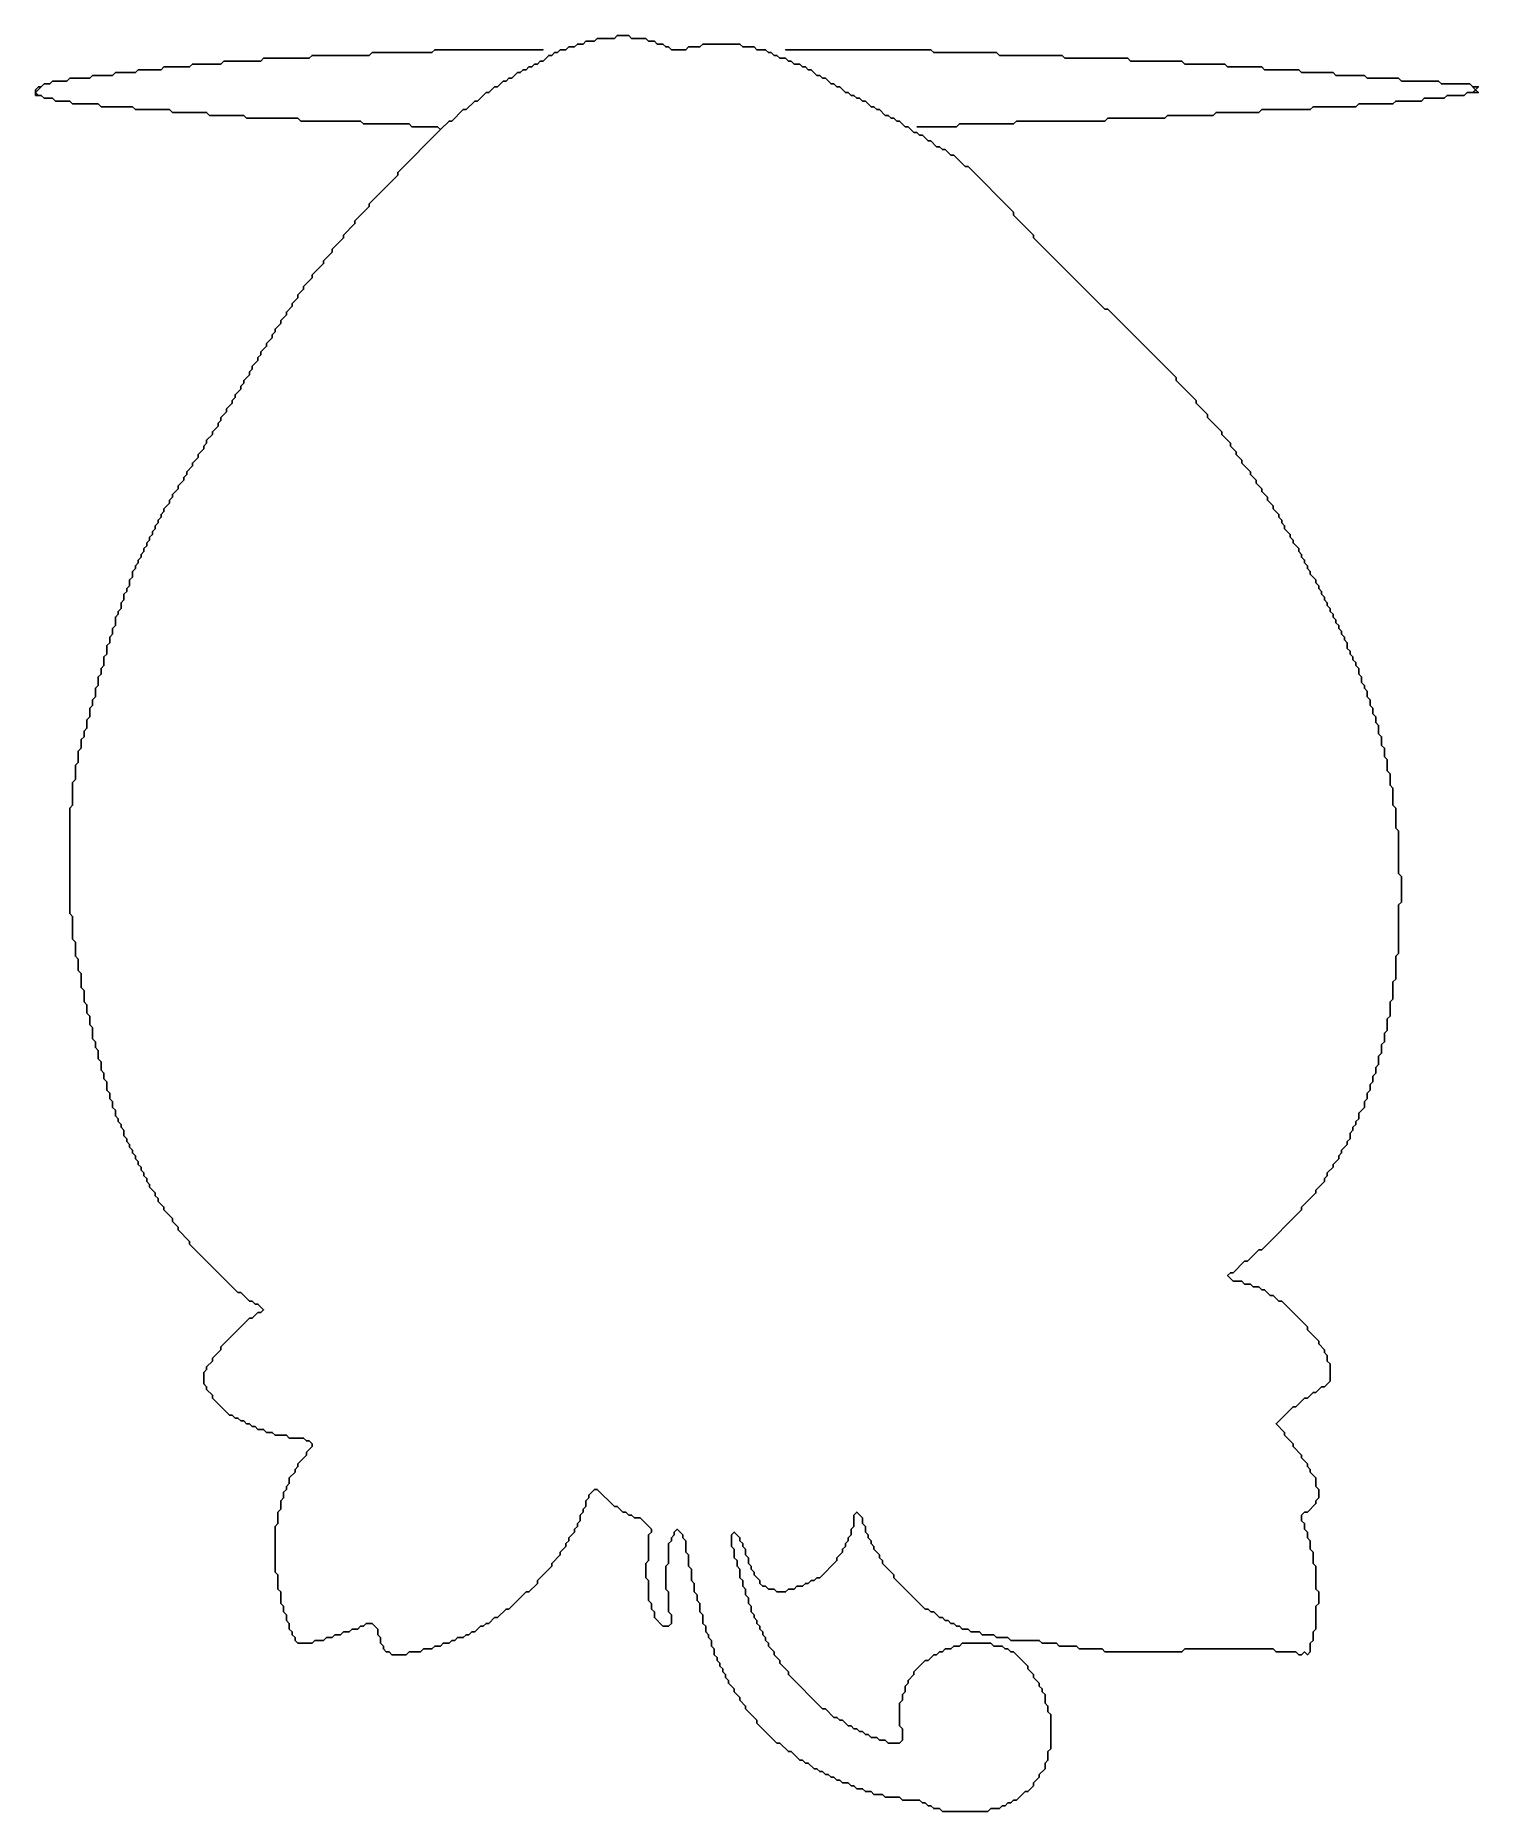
# Model space of a CAD drawing. Header units: metres. Extents: x 263 to 769, y 203 to 826.
import ezdxf

# ---------------------------------------------------------------- set-up
doc = ezdxf.new("R2010")
doc.units = ezdxf.units.M

msp = doc.modelspace()

# ---------------------------------------------------------------- linework, layer by layer
for points in [[(581, 203), (580, 204), (578, 204), (577, 205), (576, 205), (575, 206), (574, 206), (573, 207), (567, 207), (566, 208), (561, 208), (560, 209), (557, 209), (556, 210), (554, 210), (553, 211), (551, 211), (550, 212), (549, 212), (548, 213), (546, 213), (545, 214), (544, 214), (543, 215), (542, 215), (541, 216), (540, 216), (539, 217), (538, 217), (537, 218), (536, 218), (534, 220), (533, 220), (532, 221), (531, 221), (528, 224), (527, 224), (524, 227), (523, 227), (516, 234), (516, 235), (512, 239), (512, 240), (510, 242), (510, 243), (508, 245), (508, 246), (506, 248), (506, 249), (505, 250), (505, 251), (504, 252), (504, 253), (503, 254), (503, 255), (502, 256), (502, 257), (501, 258), (501, 260), (500, 261), (500, 263), (499, 264), (499, 265), (498, 266), (498, 268), (497, 269), (497, 272), (496, 273), (496, 276), (495, 277), (495, 279), (494, 280), (494, 283), (493, 284), (493, 288), (492, 289), (492, 293), (491, 294), (491, 298), (490, 299), (490, 300), (488, 302), (487, 301), (487, 300), (486, 299), (486, 298), (485, 297), (485, 290), (484, 289), (484, 281), (485, 280), (485, 273), (486, 272), (486, 269), (485, 268), (483, 268), (480, 271), (480, 273), (479, 274), (479, 276), (478, 277), (478, 284), (477, 285), (477, 290), (478, 291), (478, 300), (479, 301), (479, 302), (475, 306), (473, 306), (472, 307), (471, 307), (470, 308), (469, 308), (467, 310), (466, 310), (460, 316), (459, 316), (457, 314), (457, 313), (456, 312), (456, 310), (455, 309), (455, 308), (454, 307), (454, 305), (453, 304), (453, 303), (452, 302), (452, 301), (450, 299), (450, 298), (449, 297), (449, 296), (447, 294), (447, 293), (444, 290), (444, 289), (439, 284), (439, 283), (436, 280), (435, 280), (429, 274), (428, 274), (425, 271), (424, 271), (422, 269), (421, 269), (420, 268), (419, 268), (417, 266), (416, 266), (415, 265), (414, 265), (413, 264), (411, 264), (410, 263), (409, 263), (408, 262), (406, 262), (405, 261), (403, 261), (402, 260), (399, 260), (398, 259), (394, 259), (393, 258), (388, 258), (387, 259), (386, 259), (385, 260), (385, 261), (384, 262), (384, 264), (383, 265), (383, 267), (381, 269), (379, 269), (378, 268), (377, 268), (376, 267), (374, 267), (373, 266), (371, 266), (370, 265), (368, 265), (367, 264), (365, 264), (364, 263), (361, 263), (360, 262), (355, 262), (354, 263), (354, 264), (353, 265), (353, 266), (352, 267), (352, 269), (351, 270), (351, 272), (350, 273), (350, 275), (349, 276), (349, 280), (348, 281), (348, 286), (347, 287), (347, 303), (348, 304), (348, 308), (349, 309), (349, 312), (350, 313), (350, 315), (351, 316), (351, 317), (352, 318), (352, 320), (354, 322), (354, 323), (355, 324), (355, 325), (358, 328), (358, 329), (360, 331), (360, 332), (359, 333), (358, 333), (357, 334), (352, 334), (351, 335), (347, 335), (346, 336), (344, 336), (343, 337), (341, 337), (340, 338), (339, 338), (338, 339), (337, 339), (336, 340), (335, 340), (334, 341), (333, 341), (332, 342), (331, 342), (325, 348), (325, 349), (323, 351), (323, 352), (322, 353), (322, 357), (323, 358), (323, 359), (325, 361), (325, 362), (328, 365), (328, 366), (338, 376), (339, 376), (341, 378), (342, 378), (343, 379), (341, 381), (340, 381), (339, 382), (338, 382), (335, 385), (334, 385), (317, 402), (317, 403), (313, 407), (313, 408), (311, 410), (311, 411), (308, 414), (308, 415), (306, 417), (306, 418), (305, 419), (305, 420), (303, 422), (303, 423), (302, 424), (302, 425), (301, 426), (301, 427), (300, 428), (300, 429), (299, 430), (299, 431), (298, 432), (298, 433), (297, 434), (297, 435), (296, 436), (296, 437), (295, 438), (295, 439), (294, 440), (294, 442), (293, 443), (293, 444), (292, 445), (292, 446), (291, 447), (291, 449), (290, 450), (290, 452), (289, 453), (289, 455), (288, 456), (288, 459), (287, 460), (287, 462), (286, 463), (286, 466), (285, 467), (285, 470), (284, 471), (284, 473), (283, 474), (283, 478), (282, 479), (282, 482), (281, 483), (281, 486), (280, 487), (280, 491), (279, 492), (279, 497), (278, 498), (278, 502), (277, 503), (277, 508), (276, 509), (276, 517), (275, 518), (275, 555), (276, 556), (276, 564), (277, 565), (277, 570), (278, 571), (278, 575), (279, 576), (279, 579), (280, 580), (280, 582), (281, 583), (281, 586), (282, 587), (282, 590), (283, 591), (283, 593), (284, 594), (284, 597), (285, 598), (285, 601), (286, 602), (286, 604), (287, 605), (287, 608), (288, 609), (288, 612), (289, 613), (289, 615), (290, 616), (290, 618), (291, 619), (291, 622), (292, 623), (292, 624), (293, 625), (293, 627), (294, 628), (294, 630), (295, 631), (295, 632), (296, 633), (296, 635), (297, 636), (297, 638), (298, 639), (298, 640), (299, 641), (299, 642), (300, 643), (300, 644), (301, 645), (301, 646), (302, 647), (302, 648), (303, 649), (303, 650), (304, 651), (304, 652), (305, 653), (305, 654), (306, 655), (306, 656), (307, 657), (307, 658), (308, 659), (308, 660), (310, 662), (310, 663), (311, 664), (311, 665), (313, 667), (313, 668), (315, 670), (315, 671), (316, 672), (316, 673), (318, 675), (318, 676), (320, 678), (320, 679), (322, 681), (322, 682), (323, 683), (323, 684), (325, 686), (325, 687), (327, 689), (327, 690), (328, 691), (328, 692), (330, 694), (330, 695), (332, 697), (332, 698), (333, 699), (333, 700), (335, 702), (335, 703), (336, 704), (336, 705), (338, 707), (338, 708), (339, 709), (339, 710), (341, 712), (341, 713), (342, 714), (342, 715), (344, 717), (344, 718), (346, 720), (346, 721), (347, 722), (347, 723), (349, 725), (349, 726), (351, 728), (351, 729), (353, 731), (353, 732), (355, 734), (355, 735), (357, 737), (357, 738), (360, 741), (360, 742), (364, 746), (364, 747), (367, 750), (367, 751), (371, 755), (371, 756), (375, 760), (375, 761), (380, 766), (380, 767), (390, 777), (390, 778), (405, 793), (404, 794), (395, 794), (394, 795), (378, 795), (377, 796), (356, 796), (355, 797), (337, 797), (336, 798), (324, 798), (323, 799), (311, 799), (310, 800), (298, 800), (297, 801), (286, 801), (285, 802), (276, 802), (275, 803), (270, 803), (269, 804), (266, 804), (265, 805), (263, 805), (263, 807), (264, 808), (265, 808), (266, 809), (268, 809), (269, 810), (274, 810), (275, 811), (282, 811), (283, 812), (290, 812), (291, 813), (298, 813), (299, 814), (307, 814), (308, 815), (317, 815), (318, 816), (328, 816), (329, 817), (342, 817), (343, 818), (359, 818), (360, 819), (380, 819), (381, 820), (402, 820), (403, 821), (441, 821), (403, 821), (402, 820), (381, 820), (380, 819), (360, 819), (359, 818), (343, 818), (342, 817), (329, 817), (328, 816), (318, 816), (317, 815), (308, 815), (307, 814), (299, 814), (298, 813), (291, 813), (290, 812), (283, 812), (282, 811), (275, 811), (274, 810), (269, 810), (268, 809), (266, 809), (263, 806), (264, 805), (265, 805), (266, 804), (269, 804), (270, 803), (275, 803), (276, 802), (285, 802), (286, 801), (297, 801), (298, 800), (310, 800), (311, 799), (323, 799), (324, 798), (336, 798), (337, 797), (355, 797), (356, 796), (377, 796), (378, 795), (394, 795), (395, 794), (404, 794), (405, 793), (408, 796), (409, 796), (413, 800), (414, 800), (417, 803), (418, 803), (421, 806), (422, 806), (424, 808), (425, 808), (427, 810), (428, 810), (429, 811), (430, 811), (432, 813), (433, 813), (434, 814), (435, 814), (436, 815), (437, 815), (438, 816), (439, 816), (440, 817), (441, 817), (443, 819), (444, 819), (445, 820), (446, 820), (447, 821), (449, 821), (450, 822), (452, 822), (453, 823), (455, 823), (456, 824), (459, 824), (460, 825), (466, 825), (467, 826), (471, 826), (472, 825), (477, 825), (478, 824), (480, 824), (481, 823), (483, 823), (484, 822), (485, 822), (486, 821), (491, 821), (492, 822), (496, 822), (497, 823), (510, 823), (511, 822), (515, 822), (516, 821), (519, 821), (520, 820), (521, 820), (522, 819), (523, 819), (524, 818), (526, 818), (527, 817), (528, 817), (529, 816), (531, 816), (532, 815), (533, 815), (534, 814), (535, 814), (537, 812), (538, 812), (539, 811), (540, 811), (542, 809), (543, 809), (544, 808), (545, 808), (547, 806), (548, 806), (549, 805), (550, 805), (551, 804), (552, 804), (553, 803), (554, 803), (556, 801), (557, 801), (558, 800), (559, 800), (561, 798), (562, 798), (563, 797), (564, 797), (565, 796), (566, 796), (568, 794), (569, 794), (571, 792), (572, 792), (573, 791), (574, 791), (576, 789), (577, 789), (579, 787), (580, 787), (581, 786), (582, 786), (584, 784), (585, 784), (589, 780), (590, 780), (606, 764), (606, 763), (613, 756), (613, 755), (638, 730), (639, 730), (663, 706), (663, 705), (670, 698), (670, 697), (674, 693), (674, 692), (679, 687), (679, 686), (682, 683), (682, 682), (684, 680), (684, 679), (686, 677), (686, 676), (689, 673), (689, 672), (691, 670), (691, 669), (693, 667), (693, 666), (695, 664), (695, 663), (697, 661), (697, 660), (699, 658), (699, 657), (700, 656), (700, 655), (701, 654), (701, 653), (703, 651), (703, 650), (704, 649), (704, 648), (706, 646), (706, 645), (707, 644), (707, 643), (708, 642), (708, 641), (709, 640), (709, 639), (710, 638), (710, 637), (712, 635), (712, 634), (713, 633), (713, 632), (714, 631), (714, 630), (715, 629), (715, 628), (716, 627), (716, 626), (717, 625), (717, 624), (718, 623), (718, 622), (719, 621), (719, 620), (720, 619), (720, 618), (721, 617), (721, 616), (722, 615), (722, 614), (723, 613), (723, 611), (724, 610), (724, 609), (725, 608), (725, 607), (726, 606), (726, 605), (727, 604), (727, 602), (728, 601), (728, 599), (729, 598), (729, 597), (730, 596), (730, 594), (731, 593), (731, 591), (732, 590), (732, 588), (733, 587), (733, 585), (734, 584), (734, 581), (735, 580), (735, 577), (736, 576), (736, 573), (737, 572), (737, 568), (738, 567), (738, 563), (739, 562), (739, 556), (740, 555), (740, 548), (741, 547), (741, 532), (742, 531), (742, 522), (741, 521), (741, 504), (740, 503), (740, 495), (739, 494), (739, 488), (738, 487), (738, 482), (737, 481), (737, 477), (736, 476), (736, 473), (735, 472), (735, 469), (734, 468), (734, 465), (733, 464), (733, 462), (732, 461), (732, 459), (731, 458), (731, 456), (730, 455), (730, 453), (729, 452), (729, 450), (727, 448), (727, 446), (726, 445), (726, 444), (725, 443), (725, 442), (724, 441), (724, 439), (723, 438), (723, 437), (721, 435), (721, 434), (720, 433), (720, 432), (718, 430), (718, 429), (716, 427), (716, 426), (715, 425), (715, 424), (712, 421), (712, 420), (707, 415), (707, 414), (693, 400), (692, 400), (688, 396), (687, 396), (683, 392), (682, 392), (681, 391), (683, 389), (686, 389), (687, 388), (689, 388), (690, 387), (692, 387), (693, 386), (694, 386), (696, 384), (697, 384), (699, 382), (700, 382), (709, 373), (709, 372), (713, 368), (713, 367), (715, 365), (715, 364), (716, 363), (716, 361), (717, 360), (717, 354), (715, 352), (714, 352), (712, 350), (711, 350), (709, 348), (708, 348), (705, 345), (704, 345), (698, 339), (701, 336), (701, 335), (704, 332), (704, 331), (707, 328), (707, 327), (709, 325), (709, 324), (710, 323), (710, 322), (712, 320), (712, 317), (713, 316), (713, 313), (712, 312), (712, 311), (709, 308), (708, 308), (707, 307), (707, 305), (708, 304), (708, 302), (709, 301), (709, 299), (710, 298), (710, 295), (711, 294), (711, 290), (712, 289), (712, 281), (713, 280), (713, 276), (712, 275), (712, 267), (711, 266), (711, 263), (710, 262), (710, 259), (709, 258), (708, 259), (707, 258), (706, 258), (705, 259), (698, 259), (697, 260), (666, 260), (665, 259), (638, 259), (637, 260), (629, 260), (628, 261), (622, 261), (621, 262), (616, 262), (615, 263), (605, 263), (604, 264), (600, 264), (599, 265), (595, 265), (594, 266), (591, 266), (590, 267), (588, 267), (587, 268), (586, 268), (585, 269), (584, 269), (583, 270), (582, 270), (581, 271), (580, 271), (578, 273), (577, 273), (576, 274), (575, 274), (564, 285), (564, 286), (560, 290), (560, 291), (559, 292), (559, 293), (557, 295), (557, 296), (556, 297), (556, 298), (555, 299), (555, 300), (554, 301), (554, 303), (553, 304), (553, 306), (551, 308), (550, 307), (550, 303), (549, 302), (549, 300), (548, 299), (548, 298), (547, 297), (547, 296), (546, 295), (546, 294), (544, 292), (544, 291), (538, 285), (537, 285), (536, 284), (535, 284), (534, 283), (533, 283), (532, 282), (530, 282), (529, 281), (527, 281), (526, 280), (523, 280), (522, 281), (520, 281), (519, 282), (518, 282), (517, 283), (517, 284), (515, 286), (515, 287), (514, 288), (514, 289), (513, 290), (513, 292), (512, 293), (512, 295), (511, 296), (511, 297), (510, 298), (510, 299), (508, 301), (507, 300), (507, 296), (508, 295), (508, 292), (509, 291), (509, 289), (510, 288), (510, 285), (511, 284), (511, 282), (512, 281), (512, 279), (513, 278), (513, 276), (514, 275), (514, 273), (515, 272), (515, 271), (516, 270), (516, 269), (517, 268), (517, 267), (518, 266), (518, 265), (519, 264), (519, 263), (520, 262), (520, 261), (522, 259), (522, 258), (524, 256), (524, 255), (527, 252), (527, 251), (539, 239), (540, 239), (543, 236), (544, 236), (545, 235), (546, 235), (548, 233), (549, 233), (550, 232), (551, 232), (552, 231), (553, 231), (554, 230), (555, 230), (556, 229), (558, 229), (559, 228), (561, 228), (562, 227), (566, 227), (567, 228), (567, 232), (566, 233), (566, 241), (567, 242), (567, 244), (568, 245), (568, 247), (569, 248), (569, 249), (571, 251), (571, 252), (575, 256), (576, 256), (578, 258), (579, 258), (580, 259), (581, 259), (582, 260), (584, 260), (585, 261), (587, 261), (588, 262), (598, 262), (599, 261), (602, 261), (603, 260), (604, 260), (605, 259), (606, 259), (611, 254), (611, 253), (613, 251), (613, 250), (615, 248), (615, 247), (616, 246), (616, 245), (617, 244), (617, 241), (618, 240), (618, 238), (619, 237), (619, 225), (618, 224), (618, 221), (617, 220), (617, 218), (615, 216), (615, 215), (613, 213), (613, 212), (611, 210), (610, 210), (607, 207), (606, 207), (605, 206), (604, 206), (603, 205), (602, 205), (601, 204), (598, 204), (597, 203)], [(572, 794), (586, 794), (587, 795), (606, 795), (607, 796), (638, 796), (639, 797), (659, 797), (660, 798), (676, 798), (677, 799), (692, 799), (693, 800), (710, 800), (711, 801), (726, 801), (727, 802), (739, 802), (740, 803), (749, 803), (750, 804), (757, 804), (758, 805), (764, 805), (765, 806), (767, 806), (768, 807), (766, 809), (756, 809), (755, 810), (742, 810), (741, 811), (730, 811), (729, 812), (719, 812), (718, 813), (707, 813), (706, 814), (694, 814), (693, 815), (681, 815), (680, 816), (666, 816), (665, 817), (647, 817), (646, 818), (624, 818), (623, 819), (601, 819), (600, 820), (578, 820), (577, 821), (526, 821), (577, 821), (578, 820), (600, 820), (601, 819), (623, 819), (624, 818), (646, 818), (647, 817), (665, 817), (666, 816), (680, 816), (681, 815), (693, 815), (694, 814), (706, 814), (707, 813), (718, 813), (719, 812), (729, 812), (730, 811), (741, 811), (742, 810), (755, 810), (756, 809), (766, 809), (767, 808), (769, 808), (768, 807), (769, 806), (765, 806), (764, 805), (758, 805), (757, 804), (750, 804), (749, 803), (740, 803), (739, 802), (727, 802), (726, 801), (711, 801), (710, 800), (693, 800), (692, 799), (677, 799), (676, 798), (660, 798), (659, 797), (639, 797), (638, 796), (607, 796), (606, 795), (587, 795), (586, 794)]]:
    msp.add_lwpolyline(points, close=True)

doc.saveas('drawing.dxf')
